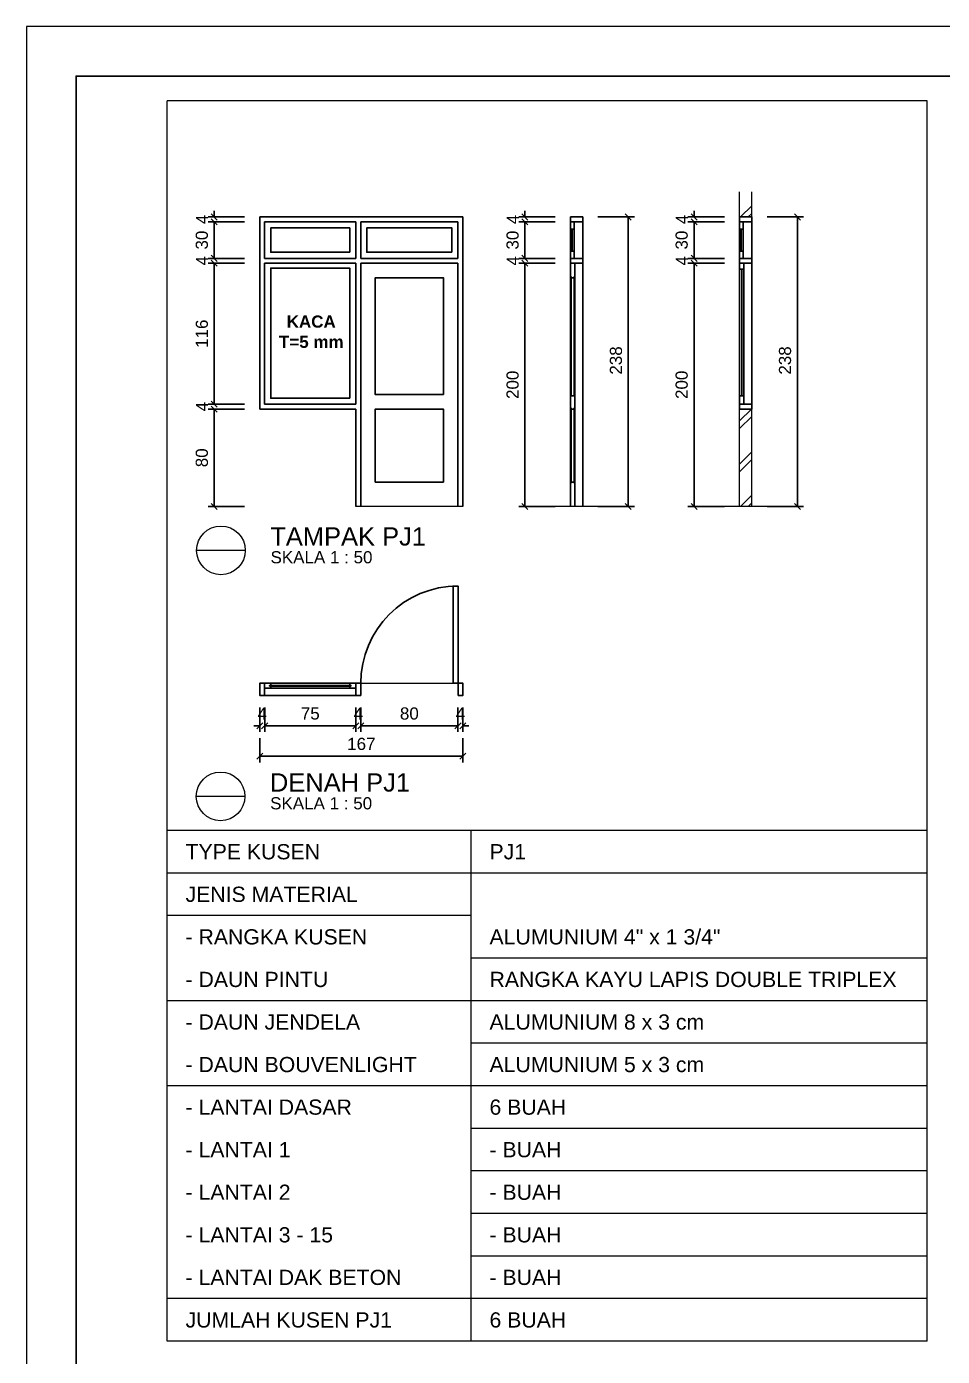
# Model space of a CAD drawing. Header units: millimetres. Extents: x -108 to 351, y -17 to 192.
# Drawn here: x 230.64 to 245.7, y 3.3 to 25.17 of the extents above; entities that cross this region are included whole.
import ezdxf
from ezdxf.enums import TextEntityAlignment as Align

# ---------------------------------------------------------------- set-up
doc = ezdxf.new("R2010")
doc.units = ezdxf.units.MM
doc.layers.get('defpoints').update_dxf_attribs({"color": 1})
for name, color, linetype, lineweight in [('ars', 11, 'Continuous', 0), ('KOP', 7, 'Continuous', 20), ('KOP GARIS', 1, 'Continuous', 30), ('lan', 7, 'Continuous', 15), ('NOT', 7, 'Continuous', 20), ('tem', 5, 'Continuous', 20), ('u', 6, 'Continuous', 20), ('u @ 1', 6, 'Continuous', 20)]:
    doc.layers.add(name, color=color, linetype=linetype, lineweight=lineweight)
doc.layers.add('Kusen', color=30, linetype='Continuous')
doc.styles.get("Standard").update_dxf_attribs({"font": 'arial.ttf'})
doc.dimstyles.new('SK-50', dxfattribs={"dimscale": 0, "dimtxt": 0.2, "dimasz": 0.1, "dimexe": 0.1, "dimexo": 0, "dimgap": 0.1, "dimtad": 1, "dimdec": 0, "dimlfac": 50, "dimzin": 0, "dimdsep": 46, "dimtxsty": 'Standard', "dimblk": 'OBLIQUE', "dimcen": 0.09, "dimclrd": 256, "dimclre": 256, "dimclrt": 256, "dimadec": 0, "dimazin": 0, "dimtfac": 1, "dimtdec": 0, "dimtofl": 0, "dimtmove": 0, "dimatfit": 3, "dimldrblk": 'OBLIQUE', "dimfxl": 0, "dimtolj": 1, "dimtzin": 0, "dimarcsym": 0})

# ---------------------------------------------------------------- blocks, each defined once
blk = doc.blocks.new('KOPA2-TPAK r')
at = {"layer": 'KOP'}
blk.add_lwpolyline([(0, 0), (59.4, 0), (59.4, 42.135), (0, 42.135)], close=True, dxfattribs=at)
at = {"layer": 'KOP GARIS'}
blk.add_lwpolyline([(0.815, 0.815), (58.585, 0.815), (58.585, 41.32), (0.815, 41.32)], close=True, dxfattribs=at)
at = {"layer": 'KOP'}
for p in [(51.864, 6.612), (51.864, 6.212), (51.864, 5.812)]:
    blk.add_attdef('JUDUL', p, '', height=0.25, dxfattribs=at)
for tag, p in [('SKALA', (51.816, 4.913)), ('SKALA', (51.816, 4.602)), ('SKALA', (51.816, 4.312)), ('AR-00', (57.749, 3.195))]:
    blk.add_attdef(tag, text='', height=0.172, dxfattribs=at).set_placement(p, align=Align.MIDDLE_CENTER)
blk = doc.blocks.new('P.80')
at = {"layer": 'Kusen'}
for points in [[(-69.809, -74.837), (-69.769, -74.837), (-69.769, -74.037), (-69.809, -74.037)], [(-70.609, -74.937), (-70.569, -74.937), (-70.569, -74.837), (-70.609, -74.837)], [(-69.769, -74.937), (-69.729, -74.937), (-69.729, -74.837), (-69.769, -74.837)]]:
    blk.add_lwpolyline(points, close=True, dxfattribs=at)
blk.add_arc((-69.769, -74.837), 0.8, 90, 180, dxfattribs=at)
blk = doc.blocks.new('_Oblique')
at = {"color": 0, "linetype": 'ByBlock', "lineweight": -2}
blk.add_line((-0.5, -0.5), (0.5, 0.5), dxfattribs=at)
blk = doc.blocks.new('*D146')
at = {"layer": 'defpoints', "color": 0, "transparency": 16777216}
for p in [(234.226, 21.279), (233.726, 18.959), (234.226, 18.959)]:
    blk.add_point(p, dxfattribs=at)
at = {"layer": 'u', "lineweight": -2, "transparency": 16777216}
for p, q in [((234.226, 21.279), (233.626, 21.279)), ((233.726, 21.279), (233.726, 18.959)), ((234.226, 18.959), (233.626, 18.959))]:
    blk.add_line(p, q, dxfattribs=at)
at = {"layer": 'u', "lineweight": -2, "transparency": 16777216, "xscale": 0.1, "yscale": 0.1, "zscale": 0.1}
for p, rotation in [((233.726, 21.279), 90), ((233.726, 18.959), 270)]:
    blk.add_blockref('_Oblique', p, dxfattribs=dict(at, rotation=rotation))
at = {"layer": 'u', "transparency": 16777216, "insert": (233.523, 20.119), "char_height": 0.2, "attachment_point": 5, "rotation": 90}
blk.add_mtext('\\A1;116', dxfattribs=at)
blk = doc.blocks.new('*D147')
at = {"layer": 'defpoints', "color": 0, "transparency": 16777216}
for p in [(233.726, 21.959), (234.226, 22.039), (234.226, 21.959)]:
    blk.add_point(p, dxfattribs=at)
at = {"layer": 'u', "lineweight": -2, "transparency": 16777216}
for p, q in [((233.726, 22.039), (233.726, 22.139)), ((234.226, 22.039), (233.626, 22.039)), ((234.226, 21.959), (233.626, 21.959)), ((233.726, 21.959), (233.726, 21.859))]:
    blk.add_line(p, q, dxfattribs=at)
at = {"layer": 'u', "lineweight": -2, "transparency": 16777216, "xscale": 0.1, "yscale": 0.1, "zscale": 0.1}
for p, rotation in [((233.726, 22.039), 270), ((233.726, 21.959), 90)]:
    blk.add_blockref('_Oblique', p, dxfattribs=dict(at, rotation=rotation))
at = {"layer": 'u', "transparency": 16777216, "insert": (233.526, 21.999), "char_height": 0.2, "attachment_point": 5, "rotation": 90}
blk.add_mtext('\\A1;4', dxfattribs=at)
blk = doc.blocks.new('*D148')
at = {"layer": 'defpoints', "color": 0, "transparency": 16777216}
for p in [(233.726, 18.879), (234.226, 18.959), (234.226, 18.879)]:
    blk.add_point(p, dxfattribs=at)
at = {"layer": 'u', "lineweight": -2, "transparency": 16777216}
for p, q in [((233.726, 18.959), (233.726, 19.059)), ((234.226, 18.959), (233.626, 18.959)), ((234.226, 18.879), (233.626, 18.879)), ((233.726, 18.879), (233.726, 18.779))]:
    blk.add_line(p, q, dxfattribs=at)
at = {"layer": 'u', "lineweight": -2, "transparency": 16777216, "xscale": 0.1, "yscale": 0.1, "zscale": 0.1}
for p, rotation in [((233.726, 18.959), 270), ((233.726, 18.879), 90)]:
    blk.add_blockref('_Oblique', p, dxfattribs=dict(at, rotation=rotation))
at = {"layer": 'u', "transparency": 16777216, "insert": (233.526, 18.919), "char_height": 0.2, "attachment_point": 5, "rotation": 90}
blk.add_mtext('\\A1;4', dxfattribs=at)
blk = doc.blocks.new('*D40')
at = {"layer": 'defpoints', "color": 0, "transparency": 16777216}
for p in [(234.226, 18.879), (233.726, 17.279), (234.226, 17.279)]:
    blk.add_point(p, dxfattribs=at)
at = {"layer": 'u', "lineweight": -2, "transparency": 16777216}
for p, q in [((234.226, 18.879), (233.626, 18.879)), ((233.726, 18.879), (233.726, 17.279)), ((234.226, 17.279), (233.626, 17.279))]:
    blk.add_line(p, q, dxfattribs=at)
at = {"layer": 'u', "lineweight": -2, "transparency": 16777216, "xscale": 0.1, "yscale": 0.1, "zscale": 0.1}
for p, rotation in [((233.726, 18.879), 90), ((233.726, 17.279), 270)]:
    blk.add_blockref('_Oblique', p, dxfattribs=dict(at, rotation=rotation))
at = {"layer": 'u', "transparency": 16777216, "insert": (233.523, 18.079), "char_height": 0.2, "attachment_point": 5, "rotation": 90}
blk.add_mtext('\\A1;80', dxfattribs=at)
blk = doc.blocks.new('*D149')
at = {"layer": 'defpoints', "color": 0, "transparency": 16777216}
for p in [(233.726, 21.279), (234.226, 21.359), (234.226, 21.279)]:
    blk.add_point(p, dxfattribs=at)
at = {"layer": 'u', "lineweight": -2, "transparency": 16777216}
for p, q in [((233.726, 21.359), (233.726, 21.459)), ((234.226, 21.359), (233.626, 21.359)), ((234.226, 21.279), (233.626, 21.279)), ((233.726, 21.279), (233.726, 21.179))]:
    blk.add_line(p, q, dxfattribs=at)
at = {"layer": 'u', "lineweight": -2, "transparency": 16777216, "xscale": 0.1, "yscale": 0.1, "zscale": 0.1}
for p, rotation in [((233.726, 21.359), 270), ((233.726, 21.279), 90)]:
    blk.add_blockref('_Oblique', p, dxfattribs=dict(at, rotation=rotation))
at = {"layer": 'u', "transparency": 16777216, "insert": (233.526, 21.319), "char_height": 0.2, "attachment_point": 5, "rotation": 90}
blk.add_mtext('\\A1;4', dxfattribs=at)
blk = doc.blocks.new('*D150')
at = {"layer": 'defpoints', "color": 0, "transparency": 16777216}
for p in [(234.226, 21.959), (233.726, 21.359), (234.226, 21.359)]:
    blk.add_point(p, dxfattribs=at)
at = {"layer": 'u', "lineweight": -2, "transparency": 16777216}
for p, q in [((234.226, 21.959), (233.626, 21.959)), ((233.726, 21.959), (233.726, 21.359)), ((234.226, 21.359), (233.626, 21.359))]:
    blk.add_line(p, q, dxfattribs=at)
at = {"layer": 'u', "lineweight": -2, "transparency": 16777216, "xscale": 0.1, "yscale": 0.1, "zscale": 0.1}
for p, rotation in [((233.726, 21.959), 90), ((233.726, 21.359), 270)]:
    blk.add_blockref('_Oblique', p, dxfattribs=dict(at, rotation=rotation))
at = {"layer": 'u', "transparency": 16777216, "insert": (233.523, 21.659), "char_height": 0.2, "attachment_point": 5, "rotation": 90}
blk.add_mtext('\\A1;30', dxfattribs=at)
blk = doc.blocks.new('Ndtpd')
blk.add_line((0.747, 0), (-0.747, 0))
blk.add_circle((0, 0), 0.747)
at = {"flags": 4}
for tag, height, p in [('NO', 0.5, (0, 0.148)), ('NOLBR', 0.3, (0, -0.398))]:
    blk.add_attdef(tag, text='', height=height, dxfattribs=at).set_placement(p, align=Align.CENTER)
for tag, p, height in [('NDTPD', (1.516, 0.148), 0.5), ('SKALA', (1.523, -0.398), 0.3)]:
    blk.add_attdef(tag, p, '', height=height, dxfattribs=at)
blk = doc.blocks.new('*D41')
at = {"layer": 'defpoints', "color": 0, "transparency": 16777216}
for p in [(234.556, 13.97), (236.056, 13.97), (236.056, 13.67)]:
    blk.add_point(p, dxfattribs=at)
at = {"layer": 'u', "lineweight": -2, "transparency": 16777216}
for p, q in [((234.556, 13.97), (234.556, 13.57)), ((236.056, 13.97), (236.056, 13.57)), ((234.556, 13.67), (236.056, 13.67))]:
    blk.add_line(p, q, dxfattribs=at)
at = {"layer": 'u', "lineweight": -2, "transparency": 16777216, "xscale": 0.1, "yscale": 0.1, "zscale": 0.1, "rotation": 180}
blk.add_blockref('_Oblique', (234.556, 13.67), dxfattribs=at)
at = {"layer": 'u', "lineweight": -2, "transparency": 16777216, "xscale": 0.1, "yscale": 0.1, "zscale": 0.1}
blk.add_blockref('_Oblique', (236.056, 13.67), dxfattribs=at)
at = {"layer": 'u', "transparency": 16777216, "insert": (235.306, 13.872), "char_height": 0.2, "attachment_point": 5}
blk.add_mtext('\\A1;75', dxfattribs=at)
blk = doc.blocks.new('*D151')
at = {"layer": 'defpoints', "color": 0, "transparency": 16777216}
for p in [(236.056, 13.97), (236.136, 13.97), (236.136, 13.67)]:
    blk.add_point(p, dxfattribs=at)
at = {"layer": 'u', "lineweight": -2, "transparency": 16777216}
for p, q in [((236.056, 13.97), (236.056, 13.57)), ((236.136, 13.97), (236.136, 13.57)), ((236.056, 13.67), (235.956, 13.67)), ((236.136, 13.67), (236.236, 13.67))]:
    blk.add_line(p, q, dxfattribs=at)
at = {"layer": 'u', "lineweight": -2, "transparency": 16777216, "xscale": 0.1, "yscale": 0.1, "zscale": 0.1}
blk.add_blockref('_Oblique', (236.056, 13.67), dxfattribs=at)
at = {"layer": 'u', "lineweight": -2, "transparency": 16777216, "xscale": 0.1, "yscale": 0.1, "zscale": 0.1, "rotation": 180}
blk.add_blockref('_Oblique', (236.136, 13.67), dxfattribs=at)
at = {"layer": 'u', "transparency": 16777216, "insert": (236.096, 13.87), "char_height": 0.2, "attachment_point": 5}
blk.add_mtext('\\A1;4', dxfattribs=at)
blk = doc.blocks.new('*D42')
at = {"layer": 'defpoints', "color": 0, "transparency": 16777216}
for p in [(234.476, 13.47), (237.816, 13.47), (237.816, 13.17)]:
    blk.add_point(p, dxfattribs=at)
at = {"layer": 'u', "lineweight": -2, "transparency": 16777216}
for p, q in [((234.476, 13.47), (234.476, 13.07)), ((237.816, 13.47), (237.816, 13.07)), ((234.476, 13.17), (237.816, 13.17))]:
    blk.add_line(p, q, dxfattribs=at)
at = {"layer": 'u', "lineweight": -2, "transparency": 16777216, "xscale": 0.1, "yscale": 0.1, "zscale": 0.1, "rotation": 180}
blk.add_blockref('_Oblique', (234.476, 13.17), dxfattribs=at)
at = {"layer": 'u', "lineweight": -2, "transparency": 16777216, "xscale": 0.1, "yscale": 0.1, "zscale": 0.1}
blk.add_blockref('_Oblique', (237.816, 13.17), dxfattribs=at)
at = {"layer": 'u', "transparency": 16777216, "insert": (236.146, 13.372), "char_height": 0.2, "attachment_point": 5}
blk.add_mtext('\\A1;167', dxfattribs=at)
blk = doc.blocks.new('*D152')
at = {"layer": 'defpoints', "color": 0, "transparency": 16777216}
for p in [(234.476, 13.97), (234.556, 13.97), (234.556, 13.67)]:
    blk.add_point(p, dxfattribs=at)
at = {"layer": 'u', "lineweight": -2, "transparency": 16777216}
for p, q in [((234.476, 13.97), (234.476, 13.57)), ((234.556, 13.97), (234.556, 13.57)), ((234.476, 13.67), (234.376, 13.67)), ((234.556, 13.67), (234.656, 13.67))]:
    blk.add_line(p, q, dxfattribs=at)
at = {"layer": 'u', "lineweight": -2, "transparency": 16777216, "xscale": 0.1, "yscale": 0.1, "zscale": 0.1}
blk.add_blockref('_Oblique', (234.476, 13.67), dxfattribs=at)
at = {"layer": 'u', "lineweight": -2, "transparency": 16777216, "xscale": 0.1, "yscale": 0.1, "zscale": 0.1, "rotation": 180}
blk.add_blockref('_Oblique', (234.556, 13.67), dxfattribs=at)
at = {"layer": 'u', "transparency": 16777216, "insert": (234.516, 13.87), "char_height": 0.2, "attachment_point": 5}
blk.add_mtext('\\A1;4', dxfattribs=at)
blk = doc.blocks.new('*D43')
at = {"layer": 'defpoints', "color": 0, "transparency": 16777216}
for p in [(236.136, 13.97), (237.736, 13.97), (237.736, 13.67)]:
    blk.add_point(p, dxfattribs=at)
at = {"layer": 'u', "lineweight": -2, "transparency": 16777216}
for p, q in [((236.136, 13.97), (236.136, 13.57)), ((237.736, 13.97), (237.736, 13.57)), ((236.136, 13.67), (237.736, 13.67))]:
    blk.add_line(p, q, dxfattribs=at)
at = {"layer": 'u', "lineweight": -2, "transparency": 16777216, "xscale": 0.1, "yscale": 0.1, "zscale": 0.1, "rotation": 180}
blk.add_blockref('_Oblique', (236.136, 13.67), dxfattribs=at)
at = {"layer": 'u', "lineweight": -2, "transparency": 16777216, "xscale": 0.1, "yscale": 0.1, "zscale": 0.1}
blk.add_blockref('_Oblique', (237.736, 13.67), dxfattribs=at)
at = {"layer": 'u', "transparency": 16777216, "insert": (236.936, 13.872), "char_height": 0.2, "attachment_point": 5}
blk.add_mtext('\\A1;80', dxfattribs=at)
blk = doc.blocks.new('*D153')
at = {"layer": 'defpoints', "color": 0, "transparency": 16777216}
for p in [(237.736, 13.97), (237.816, 13.97), (237.816, 13.67)]:
    blk.add_point(p, dxfattribs=at)
at = {"layer": 'u', "lineweight": -2, "transparency": 16777216}
for p, q in [((237.736, 13.97), (237.736, 13.57)), ((237.816, 13.97), (237.816, 13.57)), ((237.736, 13.67), (237.636, 13.67)), ((237.816, 13.67), (237.916, 13.67))]:
    blk.add_line(p, q, dxfattribs=at)
at = {"layer": 'u', "lineweight": -2, "transparency": 16777216, "xscale": 0.1, "yscale": 0.1, "zscale": 0.1}
blk.add_blockref('_Oblique', (237.736, 13.67), dxfattribs=at)
at = {"layer": 'u', "lineweight": -2, "transparency": 16777216, "xscale": 0.1, "yscale": 0.1, "zscale": 0.1, "rotation": 180}
blk.add_blockref('_Oblique', (237.816, 13.67), dxfattribs=at)
at = {"layer": 'u', "transparency": 16777216, "insert": (237.776, 13.87), "char_height": 0.2, "attachment_point": 5}
blk.add_mtext('\\A1;4', dxfattribs=at)
blk = doc.blocks.new('*D154')
at = {"layer": 'defpoints', "color": 0, "transparency": 16777216}
for p in [(239.337, 21.279), (238.837, 17.279), (239.337, 17.279)]:
    blk.add_point(p, dxfattribs=at)
at = {"layer": 'u', "lineweight": -2, "transparency": 16777216}
for p, q in [((239.337, 21.279), (238.737, 21.279)), ((238.837, 21.279), (238.837, 17.279)), ((239.337, 17.279), (238.737, 17.279))]:
    blk.add_line(p, q, dxfattribs=at)
at = {"layer": 'u', "lineweight": -2, "transparency": 16777216, "xscale": 0.1, "yscale": 0.1, "zscale": 0.1}
for p, rotation in [((238.837, 21.279), 90), ((238.837, 17.279), 270)]:
    blk.add_blockref('_Oblique', p, dxfattribs=dict(at, rotation=rotation))
at = {"layer": 'u', "transparency": 16777216, "insert": (238.635, 19.279), "char_height": 0.2, "attachment_point": 5, "rotation": 90}
blk.add_mtext('\\A1;200', dxfattribs=at)
blk = doc.blocks.new('*D155')
at = {"layer": 'defpoints', "color": 0, "transparency": 16777216}
for p in [(238.837, 21.959), (239.337, 22.039), (239.337, 21.959)]:
    blk.add_point(p, dxfattribs=at)
at = {"layer": 'u', "lineweight": -2, "transparency": 16777216}
for p, q in [((238.837, 22.039), (238.837, 22.139)), ((239.337, 22.039), (238.737, 22.039)), ((239.337, 21.959), (238.737, 21.959)), ((238.837, 21.959), (238.837, 21.859))]:
    blk.add_line(p, q, dxfattribs=at)
at = {"layer": 'u', "lineweight": -2, "transparency": 16777216, "xscale": 0.1, "yscale": 0.1, "zscale": 0.1}
for p, rotation in [((238.837, 22.039), 270), ((238.837, 21.959), 90)]:
    blk.add_blockref('_Oblique', p, dxfattribs=dict(at, rotation=rotation))
at = {"layer": 'u', "transparency": 16777216, "insert": (238.637, 21.999), "char_height": 0.2, "attachment_point": 5, "rotation": 90}
blk.add_mtext('\\A1;4', dxfattribs=at)
blk = doc.blocks.new('*D156')
at = {"layer": 'defpoints', "color": 0, "transparency": 16777216}
for p in [(238.837, 21.279), (239.337, 21.359), (239.337, 21.279)]:
    blk.add_point(p, dxfattribs=at)
at = {"layer": 'u', "lineweight": -2, "transparency": 16777216}
for p, q in [((238.837, 21.359), (238.837, 21.459)), ((239.337, 21.359), (238.737, 21.359)), ((239.337, 21.279), (238.737, 21.279)), ((238.837, 21.279), (238.837, 21.179))]:
    blk.add_line(p, q, dxfattribs=at)
at = {"layer": 'u', "lineweight": -2, "transparency": 16777216, "xscale": 0.1, "yscale": 0.1, "zscale": 0.1}
for p, rotation in [((238.837, 21.359), 270), ((238.837, 21.279), 90)]:
    blk.add_blockref('_Oblique', p, dxfattribs=dict(at, rotation=rotation))
at = {"layer": 'u', "transparency": 16777216, "insert": (238.637, 21.319), "char_height": 0.2, "attachment_point": 5, "rotation": 90}
blk.add_mtext('\\A1;4', dxfattribs=at)
blk = doc.blocks.new('*D157')
at = {"layer": 'defpoints', "color": 0, "transparency": 16777216}
for p in [(239.337, 21.959), (238.837, 21.359), (239.337, 21.359)]:
    blk.add_point(p, dxfattribs=at)
at = {"layer": 'u', "lineweight": -2, "transparency": 16777216}
for p, q in [((239.337, 21.959), (238.737, 21.959)), ((238.837, 21.959), (238.837, 21.359)), ((239.337, 21.359), (238.737, 21.359))]:
    blk.add_line(p, q, dxfattribs=at)
at = {"layer": 'u', "lineweight": -2, "transparency": 16777216, "xscale": 0.1, "yscale": 0.1, "zscale": 0.1}
for p, rotation in [((238.837, 21.959), 90), ((238.837, 21.359), 270)]:
    blk.add_blockref('_Oblique', p, dxfattribs=dict(at, rotation=rotation))
at = {"layer": 'u', "transparency": 16777216, "insert": (238.635, 21.659), "char_height": 0.2, "attachment_point": 5, "rotation": 90}
blk.add_mtext('\\A1;30', dxfattribs=at)
blk = doc.blocks.new('*D158')
at = {"layer": 'defpoints', "color": 0, "transparency": 16777216}
for p in [(240.037, 22.039), (240.037, 17.279), (240.537, 17.279)]:
    blk.add_point(p, dxfattribs=at)
at = {"layer": 'u', "lineweight": -2, "transparency": 16777216}
for p, q in [((240.037, 22.039), (240.637, 22.039)), ((240.537, 22.039), (240.537, 17.279)), ((240.037, 17.279), (240.637, 17.279))]:
    blk.add_line(p, q, dxfattribs=at)
at = {"layer": 'u', "lineweight": -2, "transparency": 16777216, "xscale": 0.1, "yscale": 0.1, "zscale": 0.1}
for p, rotation in [((240.537, 22.039), 90), ((240.537, 17.279), 270)]:
    blk.add_blockref('_Oblique', p, dxfattribs=dict(at, rotation=rotation))
at = {"layer": 'u', "transparency": 16777216, "insert": (240.335, 19.679), "char_height": 0.2, "attachment_point": 5, "rotation": 90}
blk.add_mtext('\\A1;238', dxfattribs=at)
blk = doc.blocks.new('*D159')
at = {"layer": 'defpoints', "color": 0, "transparency": 16777216}
for p in [(242.119, 21.279), (241.619, 17.279), (242.119, 17.279)]:
    blk.add_point(p, dxfattribs=at)
at = {"layer": 'u', "lineweight": -2, "transparency": 16777216}
for p, q in [((242.119, 21.279), (241.519, 21.279)), ((241.619, 21.279), (241.619, 17.279)), ((242.119, 17.279), (241.519, 17.279))]:
    blk.add_line(p, q, dxfattribs=at)
at = {"layer": 'u', "lineweight": -2, "transparency": 16777216, "xscale": 0.1, "yscale": 0.1, "zscale": 0.1}
for p, rotation in [((241.619, 21.279), 90), ((241.619, 17.279), 270)]:
    blk.add_blockref('_Oblique', p, dxfattribs=dict(at, rotation=rotation))
at = {"layer": 'u', "transparency": 16777216, "insert": (241.416, 19.279), "char_height": 0.2, "attachment_point": 5, "rotation": 90}
blk.add_mtext('\\A1;200', dxfattribs=at)
blk = doc.blocks.new('*D160')
at = {"layer": 'defpoints', "color": 0, "transparency": 16777216}
for p in [(241.619, 21.959), (242.119, 22.039), (242.119, 21.959)]:
    blk.add_point(p, dxfattribs=at)
at = {"layer": 'u', "lineweight": -2, "transparency": 16777216}
for p, q in [((241.619, 22.039), (241.619, 22.139)), ((242.119, 22.039), (241.519, 22.039)), ((242.119, 21.959), (241.519, 21.959)), ((241.619, 21.959), (241.619, 21.859))]:
    blk.add_line(p, q, dxfattribs=at)
at = {"layer": 'u', "lineweight": -2, "transparency": 16777216, "xscale": 0.1, "yscale": 0.1, "zscale": 0.1}
for p, rotation in [((241.619, 22.039), 270), ((241.619, 21.959), 90)]:
    blk.add_blockref('_Oblique', p, dxfattribs=dict(at, rotation=rotation))
at = {"layer": 'u', "transparency": 16777216, "insert": (241.419, 21.999), "char_height": 0.2, "attachment_point": 5, "rotation": 90}
blk.add_mtext('\\A1;4', dxfattribs=at)
blk = doc.blocks.new('*D161')
at = {"layer": 'defpoints', "color": 0, "transparency": 16777216}
for p in [(241.619, 21.279), (242.119, 21.359), (242.119, 21.279)]:
    blk.add_point(p, dxfattribs=at)
at = {"layer": 'u', "lineweight": -2, "transparency": 16777216}
for p, q in [((241.619, 21.359), (241.619, 21.459)), ((242.119, 21.359), (241.519, 21.359)), ((242.119, 21.279), (241.519, 21.279)), ((241.619, 21.279), (241.619, 21.179))]:
    blk.add_line(p, q, dxfattribs=at)
at = {"layer": 'u', "lineweight": -2, "transparency": 16777216, "xscale": 0.1, "yscale": 0.1, "zscale": 0.1}
for p, rotation in [((241.619, 21.359), 270), ((241.619, 21.279), 90)]:
    blk.add_blockref('_Oblique', p, dxfattribs=dict(at, rotation=rotation))
at = {"layer": 'u', "transparency": 16777216, "insert": (241.419, 21.319), "char_height": 0.2, "attachment_point": 5, "rotation": 90}
blk.add_mtext('\\A1;4', dxfattribs=at)
blk = doc.blocks.new('*D162')
at = {"layer": 'defpoints', "color": 0, "transparency": 16777216}
for p in [(242.119, 21.959), (241.619, 21.359), (242.119, 21.359)]:
    blk.add_point(p, dxfattribs=at)
at = {"layer": 'u', "lineweight": -2, "transparency": 16777216}
for p, q in [((242.119, 21.959), (241.519, 21.959)), ((241.619, 21.959), (241.619, 21.359)), ((242.119, 21.359), (241.519, 21.359))]:
    blk.add_line(p, q, dxfattribs=at)
at = {"layer": 'u', "lineweight": -2, "transparency": 16777216, "xscale": 0.1, "yscale": 0.1, "zscale": 0.1}
for p, rotation in [((241.619, 21.959), 90), ((241.619, 21.359), 270)]:
    blk.add_blockref('_Oblique', p, dxfattribs=dict(at, rotation=rotation))
at = {"layer": 'u', "transparency": 16777216, "insert": (241.416, 21.659), "char_height": 0.2, "attachment_point": 5, "rotation": 90}
blk.add_mtext('\\A1;30', dxfattribs=at)
blk = doc.blocks.new('*D163')
at = {"layer": 'defpoints', "color": 0, "transparency": 16777216}
for p in [(242.819, 22.039), (242.819, 17.279), (243.319, 17.279)]:
    blk.add_point(p, dxfattribs=at)
at = {"layer": 'u', "lineweight": -2, "transparency": 16777216}
for p, q in [((242.819, 22.039), (243.419, 22.039)), ((243.319, 22.039), (243.319, 17.279)), ((242.819, 17.279), (243.419, 17.279))]:
    blk.add_line(p, q, dxfattribs=at)
at = {"layer": 'u', "lineweight": -2, "transparency": 16777216, "xscale": 0.1, "yscale": 0.1, "zscale": 0.1}
for p, rotation in [((243.319, 22.039), 90), ((243.319, 17.279), 270)]:
    blk.add_blockref('_Oblique', p, dxfattribs=dict(at, rotation=rotation))
at = {"layer": 'u', "transparency": 16777216, "insert": (243.116, 19.679), "char_height": 0.2, "attachment_point": 5, "rotation": 90}
blk.add_mtext('\\A1;238', dxfattribs=at)

msp = doc.modelspace()

# ---------------------------------------------------------------- hatches: boundary and pattern name
at = {"layer": 'ars'}
h = msp.add_hatch(dxfattribs=at)
h.set_pattern_fill('TEMBOK', color=256, scale=0.502197)
h.set_pattern_definition([(225, (252.7124, 112.4978), (0.355107, -0.355107), []), (225, (252.58685, 112.4978), (0.355107, -0.355107), [])])
h.paths.add_polyline_path([(242.5677, 22.45005), (242.36682, 22.45005), (242.36682, 22.03907), (242.5677, 22.03907)])
h = msp.add_hatch(dxfattribs=at)
h.set_pattern_fill('TEMBOK', color=256, scale=0.502197)
h.set_pattern_definition([(225, (252.7124, 107.7378), (0.355107, -0.355107), []), (225, (252.58686, 107.7378), (0.355107, -0.355107), [])])
h.paths.add_polyline_path([(242.5677, 17.27907), (242.5677, 18.87907), (242.36682, 18.87907), (242.36682, 17.27907)])

# ---------------------------------------------------------------- linework, layer by layer
for points in [[(239.61706, 21.47907), (239.61706, 21.83907), (239.60706, 21.83907), (239.60706, 21.47907)], [(242.39858, 21.47907), (242.39858, 21.83907), (242.38858, 21.83907), (242.38858, 21.47907)], [(242.40858, 19.09907), (242.40858, 21.17907), (242.39858, 21.17907), (242.39858, 19.09907)]]:
    msp.add_lwpolyline(points, dxfattribs=at)
at = {"layer": 'Kusen', "linetype": 'ByBlock'}
for p, q in [((237.81557, 22.03907), (234.47557, 22.03907)), ((234.47557, 18.87907), (234.47557, 22.03907)), ((236.05557, 21.95907), (234.55557, 21.95907)), ((234.55557, 21.35907), (234.55557, 21.95907)), ((236.05557, 21.35907), (236.05557, 21.95907)), ((237.73557, 21.95907), (236.13557, 21.95907)), ((236.13557, 21.35907), (236.13557, 21.95907)), ((237.73557, 21.35907), (237.73557, 21.95907)), ((237.81557, 17.27907), (237.81557, 22.03907)), ((236.05557, 21.35907), (234.55557, 21.35907)), ((236.05557, 21.27907), (234.55557, 21.27907)), ((234.55557, 18.95907), (234.55557, 21.27907)), ((236.05557, 18.95907), (236.05557, 21.27907)), ((237.73557, 21.35907), (236.13557, 21.35907)), ((237.73557, 21.27907), (236.13557, 21.27907)), ((236.13557, 17.27907), (236.13557, 21.27907)), ((237.73557, 17.27907), (237.73557, 21.27907)), ((236.05557, 18.87907), (234.47557, 18.87907)), ((236.05557, 18.95907), (234.55557, 18.95907)), ((236.05557, 17.27907), (236.05557, 18.87907))]:
    msp.add_line(p, q, dxfattribs=at)
at = {"layer": 'Kusen'}
for p, q in [((239.58706, 17.27907), (239.58706, 22.03907)), ((239.58706, 22.03907), (239.78706, 22.03907)), ((239.58706, 21.95907), (239.78706, 21.95907)), ((239.64706, 21.35907), (239.64706, 21.95907)), ((239.78706, 17.27907), (239.78706, 22.03907)), ((242.36858, 21.35907), (242.36858, 21.95907)), ((242.42858, 21.35907), (242.42858, 21.95907)), ((242.56858, 21.35907), (242.56858, 21.95907)), ((239.58706, 21.83907), (239.64706, 21.83907)), ((242.36858, 21.83907), (242.42858, 21.83907)), ((239.58706, 21.47907), (239.64706, 21.47907)), ((242.36858, 21.47907), (242.42858, 21.47907)), ((239.58706, 21.35907), (239.78706, 21.35907)), ((239.58706, 21.27907), (239.78706, 21.27907)), ((239.65706, 17.27907), (239.65706, 21.27907)), ((242.36858, 18.95907), (242.36858, 21.27907)), ((242.43858, 18.95907), (242.43858, 21.27907)), ((242.56858, 18.95907), (242.56858, 21.27907)), ((239.59506, 21.05907), (239.58706, 21.05907)), ((239.59506, 19.09907), (239.59506, 21.05907)), ((239.64906, 21.03907), (239.59506, 21.03907)), ((239.65706, 21.05907), (239.64906, 21.05907)), ((239.64906, 19.09907), (239.64906, 21.05907)), ((242.43858, 21.17907), (242.36858, 21.17907)), ((239.58706, 19.11907), (239.59506, 19.11907)), ((239.59506, 19.09907), (239.64906, 19.09907)), ((239.64906, 19.11907), (239.65706, 19.11907)), ((242.36858, 19.09907), (242.43858, 19.09907)), ((239.58706, 18.89907), (239.59506, 18.89907)), ((239.59506, 17.65907), (239.59506, 18.89907)), ((239.59506, 18.87907), (239.64906, 18.87907)), ((239.64906, 17.65907), (239.64906, 18.89907)), ((239.64906, 18.89907), (239.65706, 18.89907)), ((239.58706, 17.65907), (239.59506, 17.65907)), ((239.59506, 17.67907), (239.64906, 17.67907)), ((239.64906, 17.65907), (239.65706, 17.65907)), ((235.95557, 14.37035), (234.65557, 14.37035)), ((234.65557, 14.29035), (235.95557, 14.29035)), ((236.05557, 14.17035), (234.55557, 14.17035))]:
    msp.add_line(p, q, dxfattribs=at)
for points in [[(242.36858, 21.95907), (242.56858, 21.95907), (242.56858, 22.03907), (242.36858, 22.03907)], [(242.36858, 21.27907), (242.56858, 21.27907), (242.56858, 21.35907), (242.36858, 21.35907)], [(242.36858, 18.87907), (242.56858, 18.87907), (242.56858, 18.95907), (242.36858, 18.95907)], [(234.55557, 14.37035), (234.47557, 14.37035), (234.47557, 14.17035), (234.55557, 14.17035)]]:
    msp.add_lwpolyline(points, close=True, dxfattribs=at)
at = {"layer": 'Kusen', "linetype": 'ByBlock'}
for points in [[(235.95557, 21.45907), (234.65557, 21.45907), (234.65557, 21.85907), (235.95557, 21.85907)], [(237.63557, 21.45907), (236.23557, 21.45907), (236.23557, 21.85907), (237.63557, 21.85907)], [(235.95557, 19.05907), (234.65557, 19.05907), (234.65557, 21.19907), (235.95557, 21.19907)], [(237.49557, 19.11907), (236.37557, 19.11907), (236.37557, 21.03907), (237.49557, 21.03907)], [(237.49557, 17.67907), (236.37557, 17.67907), (236.37557, 18.87907), (237.49557, 18.87907)]]:
    msp.add_lwpolyline(points, close=True, dxfattribs=at)
at = {"layer": 'Kusen'}
for points in [[(234.65557, 14.32535), (234.65557, 14.29035), (234.55557, 14.29035), (234.55557, 14.37035), (234.65557, 14.37035), (234.65557, 14.33535), (234.63557, 14.33535), (234.63557, 14.32535), (234.65557, 14.32535)], [(235.95557, 14.32535), (235.95557, 14.29035), (236.05557, 14.29035), (236.05557, 14.37035), (235.95557, 14.37035), (235.95557, 14.33535), (235.97557, 14.33535), (235.97557, 14.32535), (235.95557, 14.32535)]]:
    msp.add_lwpolyline(points, dxfattribs=at)
at = {"layer": 'Kusen', "color": 141}
msp.add_lwpolyline([(235.97557, 14.32535), (234.63557, 14.32535), (234.63557, 14.33535), (235.97557, 14.33535)], close=True, dxfattribs=at)
at = {"layer": 'lan'}
for p, q in [((232.95435, 3.55005), (232.95435, 23.95005)), ((245.45435, 23.95005), (232.95435, 23.95005)), ((245.45435, 3.55005), (245.45435, 23.95005)), ((236.13557, 14.37035), (237.65557, 14.37035)), ((245.45435, 11.95005), (232.95435, 11.95005)), ((237.95435, 3.55005), (237.95435, 11.95005)), ((245.45435, 11.25005), (232.95435, 11.25005)), ((237.95435, 10.55005), (232.95435, 10.55005)), ((245.45435, 9.85005), (237.95435, 9.85005)), ((245.45435, 9.15005), (232.95435, 9.15005)), ((245.45435, 8.45005), (237.95435, 8.45005)), ((245.45435, 7.75005), (232.95435, 7.75005)), ((245.45435, 7.05005), (237.95435, 7.05005)), ((245.45435, 6.35005), (237.95435, 6.35005)), ((245.45435, 5.65005), (237.95435, 5.65005)), ((245.45435, 4.95005), (237.95435, 4.95005)), ((245.45435, 4.25005), (232.95435, 4.25005)), ((245.45435, 3.55005), (232.95435, 3.55005))]:
    msp.add_line(p, q, dxfattribs=at)
at = {"layer": 'lan', "linetype": 'ByBlock'}
for p, q in [((237.81557, 17.27907), (236.05557, 17.27907)), ((240.40526, 17.27907), (238.9533, 17.27907)), ((243.18678, 17.27907), (241.73482, 17.27907))]:
    msp.add_line(p, q, dxfattribs=at)
at = {"layer": 'tem'}
for p, q in [((242.36858, 22.03907), (242.36858, 22.45005)), ((242.56857, 22.03907), (242.56857, 22.45005)), ((242.36858, 17.27907), (242.36858, 18.87907)), ((242.56858, 17.27907), (242.56858, 18.87907))]:
    msp.add_line(p, q, dxfattribs=at)

# ---------------------------------------------------------------- block references
at = {"layer": 'KOP'}
msp.add_blockref('KOPA2-TPAK r', (230.63958, -16.96472), dxfattribs=at)
at = {"layer": 'Kusen', "xscale": 2, "yscale": 2, "zscale": 2}
msp.add_blockref('P.80', (377.2743, 164.04397), dxfattribs=at)
at = {"layer": 'NOT'}
ref = msp.add_blockref('Ndtpd', (233.83635, 16.55647), dxfattribs=dict(at, xscale=0.5354752342704153, yscale=0.5354752342704153, zscale=0.5354752342704153))
ref.add_attrib('NDTPD', 'TAMPAK PJ1', (234.64814, 16.63549), dxfattribs={"layer": '0', "height": 0.3, "flags": 4})
ref.add_attrib('SKALA', 'SKALA 1 : 50', (234.65201, 16.34316), dxfattribs={"layer": '0', "height": 0.2, "flags": 4})
ref = msp.add_blockref('Ndtpd', (233.83032, 12.51009), dxfattribs=dict(at, xscale=0.5354752342704153, yscale=0.5354752342704153, zscale=0.5354752342704153))
ref.add_attrib('NDTPD', 'DENAH PJ1', (234.64211, 12.58911), dxfattribs={"layer": '0', "height": 0.3, "flags": 4})
ref.add_attrib('SKALA', 'SKALA 1 : 50', (234.64598, 12.29678), dxfattribs={"layer": '0', "height": 0.2, "flags": 4})

# ---------------------------------------------------------------- texts
for s, p in [('TYPE KUSEN', (233.25435, 11.47505)), ('PJ1', (238.25435, 11.47505)), ('JENIS MATERIAL', (233.25435, 10.77505)), ('- RANGKA KUSEN', (233.25435, 10.07505)), ('ALUMUNIUM 4" x 1 3/4"', (238.25435, 10.07505)), ('- DAUN PINTU', (233.25435, 9.37505)), ('RANGKA KAYU LAPIS DOUBLE TRIPLEX', (238.25435, 9.37505)), ('- DAUN JENDELA', (233.25435, 8.67505)), ('ALUMUNIUM 8 x 3 cm', (238.25435, 8.67505)), ('- DAUN BOUVENLIGHT', (233.25435, 7.97505)), ('ALUMUNIUM 5 x 3 cm', (238.25435, 7.97505)), ('- LANTAI DASAR', (233.25435, 7.27505)), ('6 BUAH', (238.25435, 7.27505)), ('- LANTAI 1', (233.25435, 6.57505)), ('- BUAH', (238.25435, 6.57505)), ('- LANTAI 2', (233.25435, 5.87505)), ('- BUAH', (238.25435, 5.87505)), ('- LANTAI 3 - 15', (233.25435, 5.17505)), ('- BUAH', (238.25435, 5.17505)), ('- LANTAI DAK BETON', (233.25435, 4.47505)), ('- BUAH', (238.25435, 4.47505)), ('JUMLAH KUSEN PJ1', (233.25435, 3.77505)), ('6 BUAH', (238.25435, 3.77505))]:
    msp.add_text(s, height=0.25, dxfattribs=at).set_placement(p)
at = {"layer": 'NOT', "insert": (234.77335, 20.41908), "char_height": 0.2, "attachment_point": 1}
msp.add_mtext_dynamic_manual_height_columns('\\pi0.14459;{\\fArial|b1|i0|c0|p34;KACA\\P\\pi0.017371;T=5 mm}', width=1.0743058, gutter_width=1.25, heights=[0], dxfattribs=at)

# ---------------------------------------------------------------- dimensions: what is measured, and where the dimension line sits
at = {"layer": 'u'}
dim = msp.add_linear_dim(base=(233.72557, 17.27907), p1=(234.22557, 18.87907), p2=(234.22557, 17.27907), angle=270, dimstyle='SK-50', override={"dimscale": 1, "dimtxt": 0.2}, dxfattribs=at)
dim.commit()
dim.dimension.update_dxf_attribs({"geometry": '*D40', "text_midpoint": (233.72557, 18.07907), "dimtype": 160})
for base, p1, p2, picture, middle in [((236.05557, 13.67035), (234.55557, 13.97035), (236.05557, 13.97035), '*D41', (235.30557, 13.67035)), ((237.73557, 13.67035), (236.13557, 13.97035), (237.73557, 13.97035), '*D43', (236.93557, 13.67035)), ((237.81557, 13.17035), (234.47557, 13.47035), (237.81557, 13.47035), '*D42', (236.14557, 13.17035))]:
    dim = msp.add_linear_dim(base=base, p1=p1, p2=p2, dimstyle='SK-50', override={"dimscale": 1, "dimtxt": 0.2}, dxfattribs=at)
    dim.commit()
    dim.dimension.update_dxf_attribs({"geometry": picture, "text_midpoint": middle, "dimtype": 160})
at = {"layer": 'u @ 1'}
for base, p1, p2, picture, middle in [((233.72557, 21.95907), (234.22557, 22.03907), (234.22557, 21.95907), '*D147', (233.72557, 21.99907)), ((238.83706, 21.95907), (239.33706, 22.03907), (239.33706, 21.95907), '*D155', (238.83706, 21.99907)), ((240.53706, 17.27907), (240.03706, 22.03907), (240.03706, 17.27907), '*D158', (240.53706, 19.67907)), ((241.61858, 21.95907), (242.11858, 22.03907), (242.11858, 21.95907), '*D160', (241.61858, 21.99907)), ((243.31858, 17.27907), (242.81858, 22.03907), (242.81858, 17.27907), '*D163', (243.31858, 19.67907)), ((233.72557, 21.35907), (234.22557, 21.95907), (234.22557, 21.35907), '*D150', (233.72557, 21.65907)), ((238.83706, 21.35907), (239.33706, 21.95907), (239.33706, 21.35907), '*D157', (238.83706, 21.65907)), ((241.61858, 21.35907), (242.11858, 21.95907), (242.11858, 21.35907), '*D162', (241.61858, 21.65907)), ((233.72557, 21.27907), (234.22557, 21.35907), (234.22557, 21.27907), '*D149', (233.72557, 21.31907)), ((238.83706, 21.27907), (239.33706, 21.35907), (239.33706, 21.27907), '*D156', (238.83706, 21.31907)), ((241.61858, 21.27907), (242.11858, 21.35907), (242.11858, 21.27907), '*D161', (241.61858, 21.31907)), ((233.72557, 18.95907), (234.22557, 21.27907), (234.22557, 18.95907), '*D146', (233.72557, 20.11907)), ((238.83706, 17.27907), (239.33706, 21.27907), (239.33706, 17.27907), '*D154', (238.83706, 19.27907)), ((241.61858, 17.27907), (242.11858, 21.27907), (242.11858, 17.27907), '*D159', (241.61858, 19.27907)), ((233.72557, 18.87907), (234.22557, 18.95907), (234.22557, 18.87907), '*D148', (233.72557, 18.91907))]:
    dim = msp.add_linear_dim(base=base, p1=p1, p2=p2, angle=270, dimstyle='SK-50', override={"dimscale": 1, "dimtxt": 0.2, "dimtix": 0, "dimtofl": 0, "dimtmove": 0, "dimatfit": 3}, dxfattribs=at)
    dim.commit()
    dim.dimension.update_dxf_attribs({"geometry": picture, "text_midpoint": middle, "dimtype": 128})
for base, p1, p2, picture, middle in [((234.55557, 13.67035), (234.47557, 13.97035), (234.55557, 13.97035), '*D152', (234.51557, 13.67035)), ((236.13557, 13.67035), (236.05557, 13.97035), (236.13557, 13.97035), '*D151', (236.09557, 13.67035)), ((237.81557, 13.67035), (237.73557, 13.97035), (237.81557, 13.97035), '*D153', (237.77557, 13.67035))]:
    dim = msp.add_linear_dim(base=base, p1=p1, p2=p2, dimstyle='SK-50', override={"dimscale": 1, "dimtxt": 0.2, "dimtix": 0, "dimtofl": 0, "dimtmove": 0, "dimatfit": 3}, dxfattribs=at)
    dim.commit()
    dim.dimension.update_dxf_attribs({"geometry": picture, "text_midpoint": middle, "dimtype": 128})

doc.saveas('drawing.dxf')
